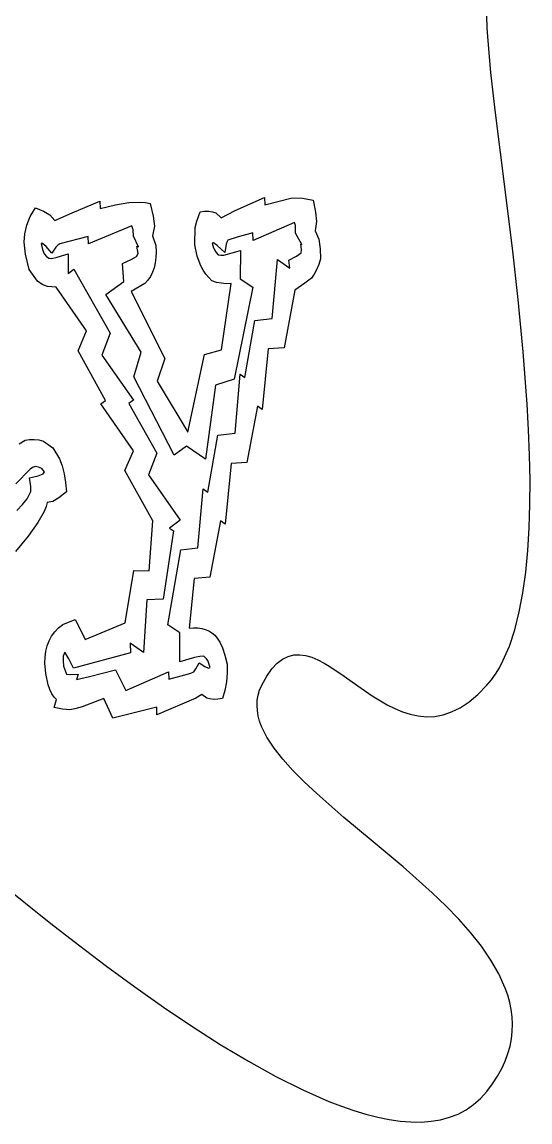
# Model space of a CAD drawing. Extents: x -15 to 1051, y 18 to 778.
# Drawn here: x 876.1 to 1050.6, y 19.2 to 396.5 of the extents above; entities that cross this region are included whole.
import ezdxf

# ---------------------------------------------------------------- set-up
doc = ezdxf.new("R2010")
doc.units = 0

msp = doc.modelspace()

# ---------------------------------------------------------------- linework, layer by layer
at = {"layer": 'Sign'}
for p, q in [((1035.880096, 394.576687), (1035.78563, 398.49332)), ((1036.151306, 390.024599), (1035.880096, 394.576687)), ((1037.150819, 379.184297), (1036.151306, 390.024599)), ((1038.637899, 366.312896), (1037.150819, 379.184297)), ((1040.466277, 351.750876), (1038.637899, 366.312896)), ((1044.561843, 318.916902), (1040.466277, 351.750876)), ((949.327499, 331.830806), (959.433399, 336.306594)), ((959.433399, 336.306594), (959.508, 333.796)), ((959.508, 333.796), (968.90479, 336.18981)), ((968.90479, 336.18981), (972.394102, 336.07934)), ((972.394102, 336.07934), (976.12044, 335.398133)), ((878.973235, 329.816226), (880.71588, 332.783261)), ((880.71588, 332.783261), (883.556845, 331.638761)), ((893.31587, 331.083228), (902.88406, 335.129141)), ((902.88406, 335.129141), (902.958, 332.618)), ((902.958, 332.618), (908.237219, 333.8728)), ((908.237219, 333.8728), (912.862975, 334.57756)), ((912.862975, 334.57756), (916.835269, 334.73228)), ((916.835269, 334.73228), (918.576367, 334.603375)), ((918.576367, 334.603375), (920.1541, 334.33696)), ((920.1541, 334.33696), (921.218115, 329.98922)), ((976.12044, 335.398133), (976.920797, 331.2804)), ((877.75318, 326.860081), (878.973235, 329.816226)), ((883.556845, 331.638761), (885.7041, 330.375141)), ((885.7041, 330.375141), (887.37636, 328.421271)), ((887.37636, 328.421271), (893.31587, 331.083228)), ((921.218115, 329.98922), (921.63246, 326.51762)), ((936.132367, 328.206509), (937.266009, 331.448684)), ((937.266009, 331.448684), (938.838108, 331.644981)), ((938.838108, 331.644981), (940.269304, 331.64209)), ((940.269304, 331.64209), (941.559598, 331.440011)), ((941.559598, 331.440011), (942.708989, 331.038744)), ((942.708989, 331.038744), (944.518699, 329.401744)), ((944.518699, 329.401744), (949.327499, 331.830806)), ((976.920797, 331.2804), (977.28999, 328.095703)), ((877.055715, 323.914826), (877.75318, 326.860081)), ((913.852024, 326.565326), (898.912524, 320.497306)), ((914.33219, 325.214646), (913.852024, 326.565326)), ((914.393918, 323.122566), (914.33219, 325.214646)), ((921.63246, 326.51762), (920.924445, 323.15348)), ((935.472275, 320.107114), (935.589729, 326.075664)), ((935.589729, 326.075664), (936.132367, 328.206509)), ((969.667523, 327.727791), (955.464523, 321.570441)), ((970.065072, 326.689391), (969.667523, 327.727791)), ((969.995569, 324.071221), (970.065072, 326.689391)), ((977.28999, 328.095703), (976.795824, 324.945353)), ((976.795824, 324.945353), (978.055764, 322.040883)), ((876.88084, 320.980461), (877.055715, 323.914826)), ((877.351152, 316.855856), (876.88084, 320.980461)), ((898.838, 323.007), (889.08069, 320.39634)), ((898.912524, 320.497306), (898.838, 323.007)), ((916.118638, 319.390426), (914.393918, 323.122566)), ((920.924445, 323.15348), (922.050015, 319.82754)), ((941.83832, 320.76363), (941.401311, 320.649862)), ((943.186333, 319.849702), (941.83832, 320.76363)), ((946.521254, 321.240625), (946.252951, 320.384603)), ((946.80113, 321.70438), (946.521254, 321.240625)), ((950.00058, 322.71306), (946.80113, 321.70438)), ((955.388, 324.186), (950.00058, 322.71306)), ((955.464523, 321.570441), (955.388, 324.186)), ((972.163419, 320.243651), (969.995569, 324.071221)), ((978.055764, 322.040883), (978.466262, 318.700041)), ((883.20374, 320.5879), (882.764, 320.579)), ((882.764, 320.579), (883.119108, 318.49303)), ((883.119108, 318.49303), (883.767025, 317.054254)), ((884.37224, 319.53939), (883.20374, 320.5879)), ((883.767025, 317.054254), (884.511848, 316.062338)), ((886.3861, 317.20014), (884.37224, 319.53939)), ((887.792863, 319.270488), (886.3861, 317.20014)), ((888.451643, 319.951476), (887.792863, 319.270488)), ((888.15172, 315.824161), (891.969978, 317.00273)), ((889.08069, 320.39634), (888.451643, 319.951476)), ((891.969978, 317.00273), (891.947435, 310.30348)), ((915.480895, 316.132419), (915.966518, 317.084546)), ((915.966518, 317.084546), (915.599064, 319.588936)), ((915.599064, 319.588936), (916.118638, 319.390426)), ((922.050015, 319.82754), (922.15898, 317.728261)), ((922.15898, 317.728261), (922.10106, 315.766155)), ((936.288035, 316.244828), (935.472275, 320.107114)), ((941.401311, 320.649862), (941.753894, 319.427352)), ((941.753894, 319.427352), (942.221028, 318.364232)), ((942.221028, 318.364232), (942.802714, 317.460502)), ((942.802714, 317.460502), (943.498951, 316.716162)), ((945.75107, 317.49576), (943.186333, 319.849702)), ((945.412121, 316.546679), (951.163251, 318.131859)), ((946.252951, 320.384603), (945.75107, 317.49576)), ((951.163251, 318.131859), (951.010193, 308.394499)), ((970.372964, 316.255112), (971.956459, 317.308625)), ((972.142583, 318.463855), (971.866953, 320.342145)), ((971.866953, 320.342145), (972.163419, 320.243651)), ((971.956459, 317.308625), (972.142583, 318.463855)), ((978.466262, 318.700041), (978.620033, 315.353853)), ((1046.536491, 301.325909), (1044.561843, 318.916902)), ((878.55221, 311.595121), (877.351152, 316.855856)), ((884.511848, 316.062338), (885.353575, 315.517279)), ((885.353575, 315.517279), (886.292208, 315.41908)), ((886.292208, 315.41908), (888.15172, 315.824161)), ((910.634595, 313.728739), (913.62155, 315.099329)), ((911.110073, 307.563199), (910.634595, 313.728739)), ((913.62155, 315.099329), (915.480895, 316.132419)), ((921.876256, 313.941221), (921.484568, 312.25346)), ((922.10106, 315.766155), (921.876256, 313.941221)), ((937.537995, 312.901849), (936.288035, 316.244828)), ((943.498951, 316.716162), (944.385289, 316.52529)), ((944.385289, 316.52529), (945.412121, 316.546679)), ((961.978737, 294.806385), (963.803457, 315.045385)), ((963.803457, 315.045385), (968.073687, 312.098965)), ((967.773419, 314.814095), (970.372964, 316.255112)), ((968.073687, 312.098965), (967.773419, 314.814095)), ((978.00462, 313.358874), (977.2818, 311.584075)), ((978.620033, 315.353853), (978.00462, 313.358874)), ((881.45663, 307.678231), (878.55221, 311.595121)), ((891.947435, 310.30348), (893.884575, 311.8092)), ((893.884575, 311.8092), (906.350675, 289.7745)), ((920.925996, 310.702871), (920.20054, 309.289455)), ((921.484568, 312.25346), (920.925996, 310.702871)), ((938.3258, 311.4251), (937.537995, 312.901849)), ((939.222155, 310.078178), (938.3258, 311.4251)), ((940.22706, 308.861082), (939.222155, 310.078178)), ((976.451575, 310.029459), (975.513943, 308.695023)), ((977.2818, 311.584075), (976.451575, 310.029459)), ((883.068272, 306.534289), (881.45663, 307.678231)), ((884.88916, 305.761051), (883.068272, 306.534289)), ((887.90254, 305.61449), (884.88916, 305.761051)), ((898.25174, 290.65319), (887.90254, 305.61449)), ((904.932013, 303.038409), (911.110073, 307.563199)), ((918.248975, 306.87414), (913.635095, 304.05663)), ((919.3082, 308.013211), (918.248975, 306.87414)), ((920.20054, 309.289455), (919.3082, 308.013211)), ((941.340515, 307.773814), (940.22706, 308.861082)), ((942.948175, 307.23163), (941.340515, 307.773814)), ((944.577165, 306.899228), (942.948175, 307.23163)), ((946.227485, 306.776608), (944.577165, 306.899228)), ((944.681545, 284.08367), (947.899135, 306.86377)), ((947.899135, 306.86377), (946.227485, 306.776608)), ((951.010193, 308.394499), (955.350643, 305.554209)), ((973.2728, 306.921303), (969.836893, 304.599343)), ((975.513943, 308.695023), (973.2728, 306.921303)), ((917.036813, 283.298909), (904.932013, 303.038409)), ((913.635095, 304.05663), (925.175395, 281.06063)), ((955.350643, 305.554209), (948.942033, 274.020109)), ((969.836893, 304.599343), (966.166193, 284.740543)), ((1048.267355, 283.40622), (1046.536491, 301.325909)), ((956.053167, 294.159582), (961.978737, 294.806385)), ((895.4452, 283.79126), (898.25174, 290.65319)), ((952.666587, 274.620682), (956.053167, 294.159582)), ((906.350675, 289.7745), (903.562655, 282.28495)), ((904.82926, 266.71646), (895.4452, 283.79126)), ((914.496593, 274.872509), (917.036813, 283.298909)), ((938.783755, 282.49543), (944.681545, 284.08367)), ((960.671403, 284.416728), (958.642103, 263.650128)), ((966.166193, 284.740543), (960.671403, 284.416728)), ((1049.608165, 265.498315), (1048.267355, 283.40622)), ((903.562655, 282.28495), (914.367355, 266.80975)), ((925.175395, 281.06063), (922.540215, 273.36493)), ((933.110215, 255.89613), (938.783755, 282.49543)), ((949.267607, 255.500232), (951.092377, 275.739232)), ((951.092377, 275.739232), (952.666587, 274.620682)), ((928.354593, 247.947409), (914.496593, 274.872509)), ((922.540215, 273.36493), (933.110215, 255.89613)), ((942.616493, 272.004289), (939.109373, 246.601489)), ((948.942033, 274.020109), (942.616493, 272.004289)), ((903.2496, 265.5322), (904.82926, 266.71646)), ((914.3662, 249.4355), (903.2496, 265.5322)), ((914.367355, 266.80975), (912.787695, 265.62549)), ((912.787695, 265.62549), (922.462095, 248.66139)), ((956.994543, 264.767158), (953.381723, 245.432858)), ((958.642103, 263.650128), (956.994543, 264.767158)), ((1050.086591, 256.655182), (1049.608165, 265.498315)), ((1050.412651, 247.942675), (1050.086591, 256.655182)), ((875.176923, 251.86341), (877.196633, 253.05684)), ((877.196633, 253.05684), (878.711219, 253.336981)), ((878.711219, 253.336981), (880.269428, 253.382528)), ((880.269428, 253.382528), (881.871259, 253.19348)), ((881.871259, 253.19348), (883.516713, 252.769838)), ((939.955457, 235.314529), (943.342037, 254.853429)), ((943.342037, 254.853429), (949.267607, 255.500232)), ((883.516713, 252.769838), (886.668213, 250.428118)), ((886.668213, 250.428118), (889.053053, 246.709738)), ((911.48322, 242.67665), (914.3662, 249.4355)), ((932.592473, 251.071089), (928.354593, 247.947409)), ((939.109373, 246.601489), (932.592473, 251.071089)), ((889.053053, 246.709738), (889.887112, 244.247764)), ((922.462095, 248.66139), (919.600715, 241.17033)), ((953.381723, 245.432858), (947.960353, 245.110535)), ((1050.568064, 239.403355), (1050.412651, 247.942675)), ((878.88367, 243.148678), (874.04117, 238.128368)), ((879.748363, 243.690067), (878.88367, 243.148678)), ((880.76592, 244.025307), (879.748363, 243.690067)), ((881.763055, 243.810557), (880.76592, 244.025307)), ((881.646995, 240.903586), (883.407107, 241.56824)), ((882.9879, 243.338873), (881.763055, 243.810557)), ((883.902041, 242.206593), (882.9879, 243.338873)), ((883.407107, 241.56824), (883.902041, 242.206593)), ((889.887112, 244.247764), (890.563478, 241.533923)), ((890.563478, 241.533923), (891.082152, 238.568214)), ((921.02017, 225.39565), (911.48322, 242.67665)), ((947.960353, 245.110535), (945.934083, 224.239335)), ((878.676657, 240.21368), (881.646995, 240.903586)), ((879.150481, 237.214337), (878.676657, 240.21368)), ((891.082152, 238.568214), (891.443133, 235.350638)), ((919.600715, 241.17033), (930.405415, 225.69513)), ((1050.534543, 231.079781), (1050.568064, 239.403355)), ((877.936172, 232.97612), (879.182282, 235.51417)), ((879.182282, 235.51417), (879.150481, 237.214337)), ((891.443133, 235.350638), (888.786458, 233.35897)), ((936.483177, 216.192449), (938.381247, 236.433049)), ((938.381247, 236.433049), (939.955457, 235.314529)), ((874.383042, 229.02938), (876.30551, 231.03194)), ((876.30551, 231.03194), (877.936172, 232.97612)), ((884.388445, 230.298972), (883.705361, 228.654197)), ((884.797203, 231.758132), (884.388445, 230.298972)), ((886.694933, 232.111728), (884.797203, 231.758132)), ((888.786458, 233.35897), (886.694933, 232.111728)), ((1050.293807, 223.014514), (1050.534543, 231.079781)), ((883.705361, 228.654197), (881.516213, 224.807802)), ((881.516213, 224.807802), (878.229761, 220.218947)), ((919.83634, 208.31005), (921.02017, 225.39565)), ((930.405415, 225.69513), (926.818335, 222.89901)), ((926.818335, 222.89901), (928.166345, 221.98507)), ((944.283433, 225.460955), (940.670663, 206.126655)), ((945.934083, 224.239335), (944.283433, 225.460955)), ((1049.827571, 215.250114), (1050.293807, 223.014514)), ((878.229761, 220.218947), (873.846003, 214.887632)), ((928.166345, 221.98507), (924.600585, 198.56967)), ((926.179557, 189.81072), (930.634047, 215.44262)), ((930.634047, 215.44262), (936.483177, 216.192449)), ((1049.117551, 207.82914), (1049.827571, 215.250114)), ((911.55645, 190.44857), (914.54928, 208.40927)), ((914.54928, 208.40927), (919.83634, 208.31005)), ((1048.145463, 200.794153), (1049.117551, 207.82914)), ((935.252323, 205.699784), (933.555033, 188.603484)), ((940.670663, 206.126655), (935.252323, 205.699784)), ((1046.893024, 194.187713), (1048.145463, 200.794153)), ((918.956045, 198.347459), (917.799935, 180.320359)), ((924.600585, 198.56967), (918.956045, 198.347459)), ((1045.341951, 188.05238), (1046.893024, 194.187713)), ((887.359552, 187.36697), (888.647019, 188.698876)), ((888.647019, 188.698876), (890.14253, 189.89774)), ((890.14253, 189.89774), (894.35031, 191.55547)), ((894.35031, 191.55547), (896.232335, 188.088278)), ((897.85455, 184.72032), (911.55645, 190.44857)), ((930.373337, 186.96741), (926.179557, 189.81072)), ((933.555033, 188.603484), (935.064701, 188.739599)), ((935.064701, 188.739599), (936.487316, 188.7169)), ((936.487316, 188.7169), (937.822878, 188.535386)), ((885.408748, 184.30403), (886.280128, 185.902021)), ((886.280128, 185.902021), (887.359552, 187.36697)), ((896.232335, 188.088278), (897.85455, 184.72032)), ((930.373168, 177.02388), (930.373337, 186.96741)), ((937.822878, 188.535386), (939.071386, 188.195057)), ((939.071386, 188.195057), (940.23284, 187.695913)), ((940.23284, 187.695913), (941.307241, 187.037955)), ((941.307241, 187.037955), (942.294589, 186.221182)), ((942.294589, 186.221182), (943.194883, 185.245594)), ((943.194883, 185.245594), (944.066665, 183.837642)), ((1043.473958, 182.430714), (1045.341951, 188.05238)), ((884.290117, 180.70892), (884.745411, 182.572996)), ((884.745411, 182.572996), (885.408748, 184.30403)), ((917.799935, 180.320359), (913.230155, 183.469899)), ((913.230155, 183.469899), (913.329, 180.123)), ((944.066665, 183.837642), (944.927143, 181.879946)), ((944.927143, 181.879946), (945.776316, 179.372507)), ((1041.270763, 177.365276), (1043.473958, 182.430714)), ((884.00366, 176.58164), (884.042867, 178.711801)), ((884.042867, 178.711801), (884.290117, 180.70892)), ((890.316865, 179.01591), (890.249294, 177.575277)), ((890.249294, 177.575277), (890.418719, 175.56392)), ((890.8635, 180.38799), (890.316865, 179.01591)), ((892.252393, 178.088033), (890.8635, 180.38799)), ((893.81421, 174.902), (892.252393, 178.088033)), ((913.329, 180.123), (893.81421, 174.902)), ((935.338118, 178.514189), (930.373168, 177.02388)), ((937.185238, 178.873218), (935.338118, 178.514189)), ((938.608788, 178.97483), (937.185238, 178.873218)), ((939.458602, 178.155179), (938.608788, 178.97483)), ((939.898878, 177.53633), (939.458602, 178.155179)), ((940.703287, 175.14576), (939.898878, 177.53633)), ((945.776316, 179.372507), (946.614183, 176.315324)), ((963.763199, 176.610877), (965.622868, 178.020977)), ((965.622868, 178.020977), (967.527712, 178.947355)), ((967.527712, 178.947355), (969.477665, 179.430505)), ((969.477665, 179.430505), (971.472656, 179.510919)), ((971.472656, 179.510919), (973.512619, 179.229089)), ((973.512619, 179.229089), (975.597485, 178.625508)), ((975.597485, 178.625508), (977.727185, 177.74067)), ((977.727185, 177.74067), (979.901652, 176.615067)), ((1040.037751, 175.054441), (1041.270763, 177.365276)), ((884.32632, 173.108113), (884.00366, 176.58164)), ((890.418719, 175.56392), (891.379105, 172.86254)), ((899.328985, 172.060026), (908.288005, 174.366219)), ((908.288005, 174.366219), (911.801505, 167.217279)), ((911.801505, 167.217279), (926.438305, 173.592969)), ((926.438305, 173.592969), (926.512, 171.082)), ((934.082847, 173.176122), (935.09579, 173.66824)), ((935.09579, 173.66824), (935.837395, 174.651869)), ((935.837395, 174.651869), (936.91328, 176.74148)), ((936.91328, 176.74148), (938.93221, 175.47519)), ((938.93221, 175.47519), (940.19606, 174.92582)), ((940.19606, 174.92582), (940.703287, 175.14576)), ((946.614183, 176.315324), (946.609166, 173.220956)), ((960.179662, 172.177541), (961.948774, 174.676563)), ((961.948774, 174.676563), (963.763199, 176.610877)), ((979.901652, 176.615067), (982.120817, 175.289191)), ((982.120817, 175.289191), (986.692968, 172.198594)), ((1038.714082, 172.898624), (1040.037751, 175.054441)), ((885.10294, 169.17303), (884.32632, 173.108113)), ((891.379105, 172.86254), (892.538153, 172.755887)), ((892.538153, 172.755887), (895.416195, 172.842039)), ((895.416195, 172.842039), (894.881905, 171.051539)), ((894.881905, 171.051539), (899.328985, 172.060026)), ((926.512, 171.082), (932.04614, 172.55799)), ((932.04614, 172.55799), (934.082847, 173.176122)), ((946.335572, 170.212584), (945.793401, 167.290206)), ((946.609166, 173.220956), (946.335572, 170.212584)), ((958.45593, 169.07332), (960.179662, 172.177541)), ((986.692968, 172.198594), (991.443092, 168.79282)), ((1035.78563, 169.07332), (1037.29747, 170.903144)), ((1037.29747, 170.903144), (1038.714082, 172.898624)), ((885.733937, 167.531108), (885.10294, 169.17303)), ((886.42178, 166.138962), (885.733937, 167.531108)), ((887.166467, 164.996593), (886.42178, 166.138962)), ((945.793401, 167.290206), (944.982653, 164.453824)), ((957.207628, 165.622683), (957.719904, 167.355586)), ((957.719904, 167.355586), (958.45593, 169.07332)), ((991.443092, 168.79282), (996.370645, 165.395812)), ((1032.686833, 165.901165), (1035.78563, 169.07332)), ((887.968, 164.104), (887.166467, 164.996593)), ((887.16758, 161.365163), (887.968, 164.104)), ((904.24711, 164.54708), (896.75518, 161.643433)), ((907.3113, 157.70276), (904.24711, 164.54708)), ((935.805163, 164.576603), (922.470063, 158.856003)), ((937.821783, 165.874623), (935.805163, 164.576603)), ((939.619153, 164.656063), (937.821783, 165.874623)), ((940.678752, 164.344513), (939.619153, 164.656063)), ((941.925868, 164.206956), (940.678752, 164.344513)), ((943.360502, 164.243393), (941.925868, 164.206956)), ((944.982653, 164.453824), (943.360502, 164.243393)), ((956.822962, 162.111484), (956.911261, 163.874639)), ((956.911261, 163.874639), (957.207628, 165.622683)), ((996.370645, 165.395812), (1001.475079, 162.331511)), ((1001.475079, 162.331511), (1004.093457, 161.025358)), ((1026.619308, 161.345111), (1029.63137, 163.338593)), ((1029.63137, 163.338593), (1032.686833, 165.901165)), ((890.064912, 160.797522), (887.16758, 161.365163)), ((892.54651, 160.63989), (890.064912, 160.797522)), ((894.240437, 160.904148), (892.54651, 160.63989)), ((896.75518, 161.643433), (894.240437, 160.904148)), ((922.392, 161.471), (907.3113, 157.70276)), ((922.470063, 158.856003), (922.392, 161.471)), ((956.934892, 160.333245), (956.822962, 162.111484)), ((957.23921, 158.53995), (956.934892, 160.333245)), ((957.728076, 156.731628), (957.23921, 158.53995)), ((1004.093457, 161.025358), (1006.75585, 159.923861)), ((1006.75585, 159.923861), (1009.46219, 159.067511)), ((1009.46219, 159.067511), (1012.21241, 158.496801)), ((1012.21241, 158.496801), (1015.00644, 158.252225)), ((1017.844214, 158.374276), (1020.725662, 158.903445)), ((1020.725662, 158.903445), (1023.650716, 159.880225)), ((1023.650716, 159.880225), (1026.619308, 161.345111)), ((958.393649, 154.908307), (957.728076, 156.731628)), ((960.223555, 151.216782), (958.393649, 154.908307)), ((1015.00644, 158.252225), (1017.844214, 158.374276)), ((962.666206, 147.4656), (960.223555, 151.216782)), ((965.658879, 143.654987), (962.666206, 147.4656)), ((969.13885, 139.78517), (965.658879, 143.654987)), ((973.043397, 135.856375), (969.13885, 139.78517)), ((977.309797, 131.868828), (973.043397, 135.856375)), ((986.677263, 123.718382), (977.309797, 131.868828)), ((996.739465, 115.335643), (986.677263, 123.718382)), ((1006.994618, 106.72242), (996.739465, 115.335643)), ((1016.940938, 97.880522), (1006.994618, 106.72242)), ((867.918999, 101.75579), (886.056256, 87.275119)), ((1021.641478, 93.374385), (1016.940938, 97.880522)), ((1026.076642, 88.811757), (1021.641478, 93.374385)), ((886.056256, 87.275119), (895.503694, 79.960358)), ((1030.183705, 84.192866), (1026.076642, 88.811757)), ((1033.899946, 79.517937), (1030.183705, 84.192866)), ((895.503694, 79.960358), (905.126574, 72.702801)), ((1037.16264, 74.787196), (1033.899946, 79.517937)), ((905.126574, 72.702801), (914.86707, 65.582565)), ((1039.909066, 70.00087), (1037.16264, 74.787196)), ((1042.0765, 65.159184), (1039.909066, 70.00087)), ((914.86707, 65.582565), (924.667359, 58.679766)), ((1042.923493, 62.717652), (1042.0765, 65.159184)), ((1043.602218, 60.262365), (1042.923493, 62.717652)), ((924.667359, 58.679766), (934.469616, 52.074519)), ((1044.104834, 57.793352), (1043.602218, 60.262365)), ((1044.423499, 55.310639), (1044.104834, 57.793352)), ((1044.550374, 52.814257), (1044.423499, 55.310639)), ((934.469616, 52.074519), (944.216018, 45.84694)), ((1044.197393, 47.780594), (1044.477619, 50.304232)), ((1044.477619, 50.304232), (1044.550374, 52.814257)), ((944.216018, 45.84694), (953.848739, 40.077145)), ((1043.701855, 45.243371), (1044.197393, 47.780594)), ((1042.033484, 40.128281), (1042.983166, 42.69259)), ((1042.983166, 42.69259), (1043.701855, 45.243371)), ((953.848739, 40.077145), (963.309955, 34.84525)), ((1040.84497, 37.550471), (1042.033484, 40.128281)), ((963.309955, 34.84525), (972.541843, 30.231372)), ((1037.720084, 32.354462), (1039.409783, 34.959189)), ((1039.409783, 34.959189), (1040.84497, 37.550471)), ((972.541843, 30.231372), (981.486578, 26.315625)), ((1035.76803, 29.73632), (1037.720084, 32.354462)), ((1031.202194, 25.182836), (1033.582444, 27.287188)), ((1033.582444, 27.287188), (1035.76803, 29.73632)), ((981.486578, 26.315625), (985.833192, 24.644588)), ((985.833192, 24.644588), (990.086335, 23.178127)), ((990.086335, 23.178127), (994.238777, 21.926257)), ((1025.886611, 21.968412), (1028.634507, 23.413249)), ((1028.634507, 23.413249), (1031.202194, 25.182836)), ((994.238777, 21.926257), (998.28329, 20.898992)), ((998.28329, 20.898992), (1002.212648, 20.106348)), ((1002.212648, 20.106348), (1006.01962, 19.558338)), ((1006.01962, 19.558338), (1009.69698, 19.264977)), ((1009.69698, 19.264977), (1013.2375, 19.236279)), ((1013.2375, 19.236279), (1016.63395, 19.482259)), ((1016.63395, 19.482259), (1019.879105, 20.012932)), ((1019.879105, 20.012932), (1022.965734, 20.838311)), ((1022.965734, 20.838311), (1025.886611, 21.968412))]:
    msp.add_line(p, q, dxfattribs=at)

doc.saveas('drawing.dxf')
